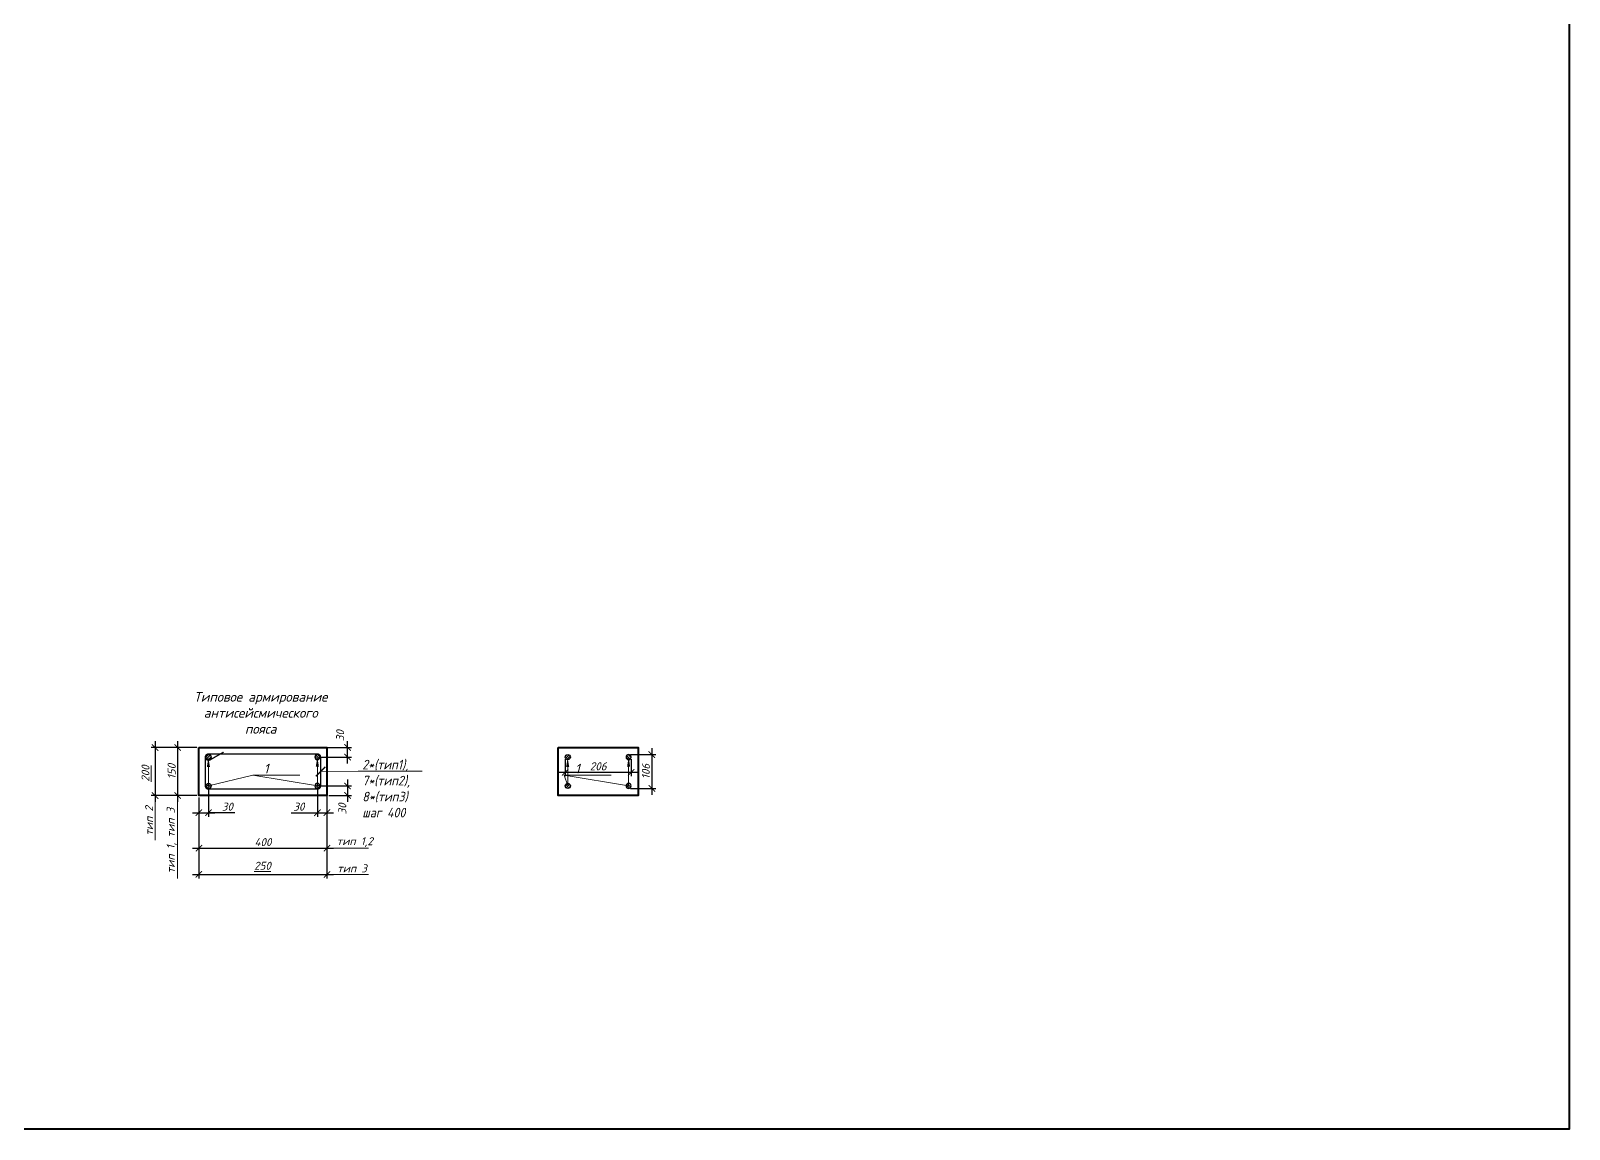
# Model space of a CAD drawing. Header units: millimetres. Extents: x -1807136 to 121189, y 23614 to 410608.
# Drawn here: x 19512 to 24318, y 37576 to 41008 of the extents above; entities that cross this region are included whole.
import ezdxf
from ezdxf import colors
from ezdxf.entities.mleader import LeaderData, LeaderLine
from ezdxf.math import Vec2, Vec3

# ---------------------------------------------------------------- set-up
doc = ezdxf.new("R2010")
doc.units = ezdxf.units.MM
doc.header["$PDMODE"] = 3
doc.layers.get('0').update_dxf_attribs({"lineweight": 5})
doc.layers.get('Defpoints').update_dxf_attribs({"lineweight": 0})
for name, color, linetype, lineweight in [('#Арматура', 152, 'Continuous', 30), ('#Бетон разрез', 22, 'Continuous', 40), ('#Выноски', 7, 'Continuous', 15), ('k_ Каркасы', 66, 'Continuous', 0), ('k_ Размеры', 7, 'Continuous', 15)]:
    doc.layers.add(name, color=color, linetype=linetype, lineweight=lineweight)
doc.styles.add('STEP PR', font='isocpeui.ttf')
doc.dimstyles.new('SPDS', dxfattribs={"dimscale": 10, "dimtxt": 2.5, "dimasz": 2, "dimexe": 1.25, "dimexo": 0.625, "dimtad": 1, "dimdec": 0, "dimrnd": 0.001, "dimtxsty": 'STEP PR', "dimblk": 'ARCHTICK', "dimcen": 2.5, "dimdle": 2, "dimclrd": 256, "dimclre": 256, "dimclrt": 7, "dimadec": 0, "dimazin": 2, "dimtfac": 0.75, "dimtdec": 0, "dimtmove": 1, "dimatfit": 3, "dimfxl": 1, "dimtolj": 1, "dimarcsym": 1})

# ---------------------------------------------------------------- blocks, each defined once
blk = doc.blocks.new('*U28')
at = {"layer": '#Арматура', "lineweight": 0}
h = blk.add_hatch(dxfattribs=at)
h.set_pattern_fill('ANSI31', scale=1.6)
edge = h.paths.add_edge_path()
edge.add_arc((0, 8), 8, 0, 360)
blk.add_circle((0, 8), 8)
blk = doc.blocks.new('_ArchTick')
at = {"color": 0, "linetype": 'ByBlock', "const_width": 0.15}
blk.add_lwpolyline([(-0.5, -0.5), (0.5, 0.5)], dxfattribs=at)
blk = doc.blocks.new('*D626')
at = {"layer": 'Defpoints', "color": 0, "transparency": 16777216}
for p in [(20407.5, 38768.6), (20407.5, 38738.6), (20501.8, 38768.6)]:
    blk.add_point(p, dxfattribs=at)
at = {"layer": 'k_ Размеры', "lineweight": -2, "transparency": 16777216}
for p, q in [((20501.8, 38718.6), (20501.8, 38788.6)), ((20413.8, 38768.6), (20514.3, 38768.6)), ((20413.8, 38738.6), (20514.3, 38738.6))]:
    blk.add_line(p, q, dxfattribs=at)
at = {"layer": 'k_ Размеры', "lineweight": -2, "transparency": 16777216, "xscale": 20, "yscale": 20, "zscale": 20}
for p, rotation in [((20501.8, 38768.6), 90), ((20501.8, 38738.6), 270)]:
    blk.add_blockref('_ArchTick', p, dxfattribs=dict(at, rotation=rotation))
at = {"layer": 'k_ Размеры', "color": 7, "transparency": 16777216, "insert": (20478.7, 38805.5), "char_height": 25, "attachment_point": 5, "rotation": 90, "style": 'STEP PR'}
blk.add_mtext('\\A1;30', dxfattribs=at)
blk = doc.blocks.new('*D627')
at = {"layer": 'Defpoints', "color": 0, "transparency": 16777216}
for p in [(20407.5, 38648.6), (20437.5, 38618.6), (20501.8, 38618.6)]:
    blk.add_point(p, dxfattribs=at)
at = {"layer": 'k_ Размеры', "lineweight": -2, "transparency": 16777216}
for p, q in [((20413.8, 38648.6), (20514.3, 38648.6)), ((20501.8, 38668.6), (20501.8, 38598.6)), ((20443.8, 38618.6), (20514.3, 38618.6))]:
    blk.add_line(p, q, dxfattribs=at)
at = {"layer": 'k_ Размеры', "lineweight": -2, "transparency": 16777216, "xscale": 20, "yscale": 20, "zscale": 20}
for p, rotation in [((20501.8, 38648.6), 90), ((20501.8, 38618.6), 270)]:
    blk.add_blockref('_ArchTick', p, dxfattribs=dict(at, rotation=rotation))
at = {"layer": 'k_ Размеры', "color": 7, "transparency": 16777216, "insert": (20485.4, 38576.8), "char_height": 25, "attachment_point": 5, "rotation": 90, "style": 'STEP PR'}
blk.add_mtext('\\A1;30', dxfattribs=at)
blk = doc.blocks.new('*D628')
at = {"layer": 'Defpoints', "color": 0, "transparency": 16777216}
for p in [(20067.5, 38648.6), (20037.5, 38618.6), (20067.5, 38565)]:
    blk.add_point(p, dxfattribs=at)
at = {"layer": 'k_ Размеры', "lineweight": -2, "transparency": 16777216}
for p, q in [((20067.5, 38642.3), (20067.5, 38552.5)), ((20037.5, 38612.3), (20037.5, 38552.5)), ((20017.5, 38565), (20087.5, 38565)), ((20150.2, 38565), (20067.5, 38565))]:
    blk.add_line(p, q, dxfattribs=at)
at = {"layer": 'k_ Размеры', "lineweight": -2, "transparency": 16777216, "xscale": 20, "yscale": 20, "zscale": 20, "rotation": 180}
blk.add_blockref('_ArchTick', (20037.5, 38565), dxfattribs=at)
at = {"layer": 'k_ Размеры', "lineweight": -2, "transparency": 16777216, "xscale": 20, "yscale": 20, "zscale": 20}
blk.add_blockref('_ArchTick', (20067.5, 38565), dxfattribs=at)
at = {"layer": 'k_ Размеры', "color": 7, "transparency": 16777216, "insert": (20126.4, 38583.8), "char_height": 25, "attachment_point": 5, "style": 'STEP PR'}
blk.add_mtext('\\A1;30', dxfattribs=at)
blk = doc.blocks.new('*D629')
at = {"layer": 'Defpoints', "color": 0, "transparency": 16777216}
for p in [(20407.5, 38648.6), (20437.5, 38648.6), (20437.5, 38565)]:
    blk.add_point(p, dxfattribs=at)
at = {"layer": 'k_ Размеры', "lineweight": -2, "transparency": 16777216}
for p, q in [((20407.5, 38642.3), (20407.5, 38552.5)), ((20437.5, 38642.3), (20437.5, 38552.5)), ((20325.9, 38565), (20407.5, 38565)), ((20387.5, 38565), (20457.5, 38565))]:
    blk.add_line(p, q, dxfattribs=at)
at = {"layer": 'k_ Размеры', "lineweight": -2, "transparency": 16777216, "xscale": 20, "yscale": 20, "zscale": 20, "rotation": 180}
blk.add_blockref('_ArchTick', (20407.5, 38565), dxfattribs=at)
at = {"layer": 'k_ Размеры', "lineweight": -2, "transparency": 16777216, "xscale": 20, "yscale": 20, "zscale": 20}
blk.add_blockref('_ArchTick', (20437.5, 38565), dxfattribs=at)
at = {"layer": 'k_ Размеры', "color": 7, "transparency": 16777216, "insert": (20349.7, 38583.8), "char_height": 25, "attachment_point": 5, "style": 'STEP PR'}
blk.add_mtext('\\A1;30', dxfattribs=at)
blk = doc.blocks.new('*D630')
at = {"layer": 'Defpoints', "color": 0, "transparency": 16777216}
for p in [(20037.5, 38618.6), (20437.5, 38618.6), (20437.5, 38454.3)]:
    blk.add_point(p, dxfattribs=at)
at = {"layer": 'k_ Размеры', "lineweight": -2, "transparency": 16777216}
for p, q in [((20037.5, 38612.3), (20037.5, 38441.8)), ((20437.5, 38612.3), (20437.5, 38441.8)), ((20017.5, 38454.3), (20457.5, 38454.3))]:
    blk.add_line(p, q, dxfattribs=at)
at = {"layer": 'k_ Размеры', "lineweight": -2, "transparency": 16777216, "xscale": 20, "yscale": 20, "zscale": 20, "rotation": 180}
blk.add_blockref('_ArchTick', (20037.5, 38454.3), dxfattribs=at)
at = {"layer": 'k_ Размеры', "lineweight": -2, "transparency": 16777216, "xscale": 20, "yscale": 20, "zscale": 20}
blk.add_blockref('_ArchTick', (20437.5, 38454.3), dxfattribs=at)
at = {"layer": 'k_ Размеры', "color": 7, "transparency": 16777216, "insert": (20237.5, 38473), "char_height": 25, "attachment_point": 5, "style": 'STEP PR'}
blk.add_mtext('\\A1;400', dxfattribs=at)
blk = doc.blocks.new('*D631')
at = {"layer": 'Defpoints', "color": 0, "transparency": 16777216}
for p in [(20037.5, 38768.6), (19971.1, 38618.6), (20037.5, 38618.6)]:
    blk.add_point(p, dxfattribs=at)
at = {"layer": 'k_ Размеры', "lineweight": -2, "transparency": 16777216}
for p, q in [((19971.1, 38788.6), (19971.1, 38598.6)), ((20031.3, 38768.6), (19958.6, 38768.6)), ((20031.3, 38618.6), (19958.6, 38618.6))]:
    blk.add_line(p, q, dxfattribs=at)
at = {"layer": 'k_ Размеры', "lineweight": -2, "transparency": 16777216, "xscale": 20, "yscale": 20, "zscale": 20}
for p, rotation in [((19971.1, 38768.6), 90), ((19971.1, 38618.6), 270)]:
    blk.add_blockref('_ArchTick', p, dxfattribs=dict(at, rotation=rotation))
at = {"layer": 'k_ Размеры', "color": 7, "transparency": 16777216, "insert": (19952.4, 38693.6), "char_height": 25, "attachment_point": 5, "rotation": 90, "style": 'STEP PR'}
blk.add_mtext('\\A1;150', dxfattribs=at)
blk = doc.blocks.new('*D632')
at = {"layer": 'Defpoints', "color": 0, "transparency": 16777216}
for p in [(20037.5, 38618.6), (20437.5, 38618.6), (20437.5, 38372.2)]:
    blk.add_point(p, dxfattribs=at)
at = {"layer": 'k_ Размеры', "lineweight": -2, "transparency": 16777216}
for p, q in [((20037.5, 38612.3), (20037.5, 38359.7)), ((20437.5, 38612.3), (20437.5, 38359.7)), ((20017.5, 38372.2), (20457.5, 38372.2))]:
    blk.add_line(p, q, dxfattribs=at)
at = {"layer": 'k_ Размеры', "lineweight": -2, "transparency": 16777216, "xscale": 20, "yscale": 20, "zscale": 20, "rotation": 180}
blk.add_blockref('_ArchTick', (20037.5, 38372.2), dxfattribs=at)
at = {"layer": 'k_ Размеры', "lineweight": -2, "transparency": 16777216, "xscale": 20, "yscale": 20, "zscale": 20}
blk.add_blockref('_ArchTick', (20437.5, 38372.2), dxfattribs=at)
at = {"layer": 'k_ Размеры', "color": 7, "transparency": 16777216, "insert": (20236.1, 38399.2), "char_height": 25, "attachment_point": 5, "style": 'STEP PR'}
blk.add_mtext('\\A1;\\L250', dxfattribs=at)
blk = doc.blocks.new('*D633')
at = {"layer": 'Defpoints', "color": 0, "transparency": 16777216}
for p in [(20037.5, 38768.6), (19900.6, 38618.6), (20037.5, 38618.6)]:
    blk.add_point(p, dxfattribs=at)
at = {"layer": 'k_ Размеры', "lineweight": -2, "transparency": 16777216}
for p, q in [((19900.6, 38788.6), (19900.6, 38598.6)), ((20031.3, 38768.6), (19888.1, 38768.6)), ((20031.3, 38618.6), (19888.1, 38618.6))]:
    blk.add_line(p, q, dxfattribs=at)
at = {"layer": 'k_ Размеры', "lineweight": -2, "transparency": 16777216, "xscale": 20, "yscale": 20, "zscale": 20}
for p, rotation in [((19900.6, 38768.6), 90), ((19900.6, 38618.6), 270)]:
    blk.add_blockref('_ArchTick', p, dxfattribs=dict(at, rotation=rotation))
at = {"layer": 'k_ Размеры', "color": 7, "transparency": 16777216, "insert": (19870.6, 38687.2), "char_height": 25, "attachment_point": 5, "rotation": 90, "style": 'STEP PR'}
blk.add_mtext('\\A1;\\L200', dxfattribs=at)
blk = doc.blocks.new('*D637')
at = {"layer": 'Defpoints', "color": 0, "transparency": 16777216}
for p in [(21181.8, 38738.6), (21387.8, 38738.6), (21387.8, 38691.1)]:
    blk.add_point(p, dxfattribs=at)
at = {"layer": 'k_ Размеры', "lineweight": -2, "transparency": 16777216}
for p, q in [((21161.8, 38691.1), (21407.8, 38691.1)), ((21181.8, 38732.3), (21181.8, 38678.6)), ((21387.8, 38732.3), (21387.8, 38678.6))]:
    blk.add_line(p, q, dxfattribs=at)
at = {"layer": 'k_ Размеры', "lineweight": -2, "transparency": 16777216, "xscale": 20, "yscale": 20, "zscale": 20, "rotation": 180}
blk.add_blockref('_ArchTick', (21181.8, 38691.1), dxfattribs=at)
at = {"layer": 'k_ Размеры', "lineweight": -2, "transparency": 16777216, "xscale": 20, "yscale": 20, "zscale": 20}
blk.add_blockref('_ArchTick', (21387.8, 38691.1), dxfattribs=at)
at = {"layer": 'k_ Размеры', "color": 7, "transparency": 16777216, "insert": (21284.8, 38709.8), "char_height": 25, "attachment_point": 5, "style": 'STEP PR'}
blk.add_mtext('\\A1;206', dxfattribs=at)
blk = doc.blocks.new('*D638')
at = {"layer": 'Defpoints', "color": 0, "transparency": 16777216}
for p in [(21379.8, 38746.6), (21379.8, 38640.6), (21452.3, 38640.6)]:
    blk.add_point(p, dxfattribs=at)
at = {"layer": 'k_ Размеры', "lineweight": -2, "transparency": 16777216}
for p, q in [((21386.1, 38746.6), (21464.8, 38746.6)), ((21452.3, 38766.6), (21452.3, 38620.6)), ((21386.1, 38640.6), (21464.8, 38640.6))]:
    blk.add_line(p, q, dxfattribs=at)
at = {"layer": 'k_ Размеры', "lineweight": -2, "transparency": 16777216, "xscale": 20, "yscale": 20, "zscale": 20}
for p, rotation in [((21452.3, 38746.6), 90), ((21452.3, 38640.6), 270)]:
    blk.add_blockref('_ArchTick', p, dxfattribs=dict(at, rotation=rotation))
at = {"layer": 'k_ Размеры', "color": 7, "transparency": 16777216, "insert": (21433.6, 38693.6), "char_height": 25, "attachment_point": 5, "rotation": 90, "style": 'STEP PR'}
blk.add_mtext('\\A1;106', dxfattribs=at)

msp = doc.modelspace()

# ---------------------------------------------------------------- linework, layer by layer
at = {"layer": '#Бетон разрез'}
for points in [[(20037.5, 38768.6), (20437.5, 38768.6), (20437.5, 38618.6), (20037.5, 38618.6)], [(21159.8, 38768.6), (21409.8, 38768.6), (21409.8, 38618.6), (21159.8, 38618.6)]]:
    msp.add_lwpolyline(points, close=True, dxfattribs=at)
at = {"color": 3, "lineweight": 40}
msp.add_lwpolyline([(13722.6, 44882.4), (24318.1, 44882.4), (24318.1, 37576), (13722.6, 37576)], close=True, dxfattribs=at)
at = {"layer": 'k_ Каркасы', "const_width": 4}
msp.add_lwpolyline([(20057.5, 38738.6), (20057.5, 38648.6, 0.414214), (20067.5, 38638.6), (20407.5, 38638.6, 0.414214), (20417.5, 38648.6), (20417.5, 38738.6, 0.414214), (20407.5, 38748.6), (20067.5, 38748.6, 0.414214), (20057.5, 38738.6, 0.414214), (20067.5, 38728.6, 0.098491), (20071.3, 38729.3), (20114.6, 38754.3)], format="xyb", dxfattribs=at)
at = {"layer": 'k_ Размеры'}
for p, q in [((19900.6, 38479.2), (19900.6, 38598.6)), ((19971.1, 38359.7), (19971.1, 38598.6)), ((20457.5, 38454.3), (20567.5, 38454.3)), ((20457.5, 38372.2), (20567.5, 38372.2))]:
    msp.add_line(p, q, dxfattribs=at)

# ---------------------------------------------------------------- block references
at = {"layer": '#Арматура'}
for p in [(20067.5, 38730.6), (21189.8, 38730.6), (20067.5, 38640.6), (21189.8, 38640.6)]:
    msp.add_blockref('*U28', p, dxfattribs=at)
at = {"layer": '#Арматура', "xscale": -1}
for p in [(20407.5, 38730.6), (21379.8, 38730.6), (20407.5, 38640.6), (21379.8, 38640.6)]:
    msp.add_blockref('*U28', p, dxfattribs=at)

# ---------------------------------------------------------------- texts
at = {"layer": 'k_ Размеры', "color": 7, "char_height": 25, "attachment_point": 5, "rotation": 90, "style": 'STEP PR'}
for s, insert in [('\\A1; тип 2', (19881.9, 38531.3)), ('\\A1;тип 1, тип 3', (19952.4, 38477.8))]:
    msp.add_mtext(s, dxfattribs=dict(at, insert=insert))
at = {"layer": 'k_ Размеры', "color": 7, "char_height": 25, "attachment_point": 5, "style": 'STEP PR'}
for s, insert in [('\\A1;тип 1,2', (20524.3, 38473)), ('\\A1;тип 3', (20515.8, 38390.9))]:
    msp.add_mtext(s, dxfattribs=dict(at, insert=insert))

# ---------------------------------------------------------------- dimensions: what is measured, and where the dimension line sits
at = {"layer": 'k_ Размеры'}
for base, p1, p2, picture, middle in [((21387.8, 38691.1), (21181.8, 38738.6), (21387.8, 38738.6), '*D637', (21284.8, 38709.8)), ((20437.5, 38454.3), (20037.5, 38618.6), (20437.5, 38618.6), '*D630', (20237.5, 38473))]:
    dim = msp.add_linear_dim(base=base, p1=p1, p2=p2, dimstyle='SPDS', dxfattribs=at)
    dim.commit()
    dim.dimension.update_dxf_attribs({"geometry": picture, "text_midpoint": middle})
dim = msp.add_linear_dim(base=(21452.3, 38640.6), p1=(21379.8, 38746.6), p2=(21379.8, 38640.6), angle=90, dimstyle='SPDS', dxfattribs=at)
dim.commit()
dim.dimension.update_dxf_attribs({"geometry": '*D638', "text_midpoint": (21433.6, 38693.6)})
for base, p1, p2, picture, middle in [((20067.5, 38565), (20037.5, 38618.6), (20067.5, 38648.6), '*D628', (20126.4, 38563.2)), ((20437.5, 38565), (20407.5, 38648.6), (20437.5, 38648.6), '*D629', (20349.7, 38566.3))]:
    dim = msp.add_linear_dim(base=base, p1=p1, p2=p2, dimstyle='SPDS', dxfattribs=at)
    dim.commit()
    dim.dimension.update_dxf_attribs({"geometry": picture, "text_midpoint": middle, "dimtype": 160})
dim = msp.add_linear_dim(base=(20501.8, 38618.6), p1=(20407.5, 38648.6), p2=(20437.5, 38618.6), angle=90, dimstyle='SPDS', dxfattribs=at)
dim.commit()
dim.dimension.update_dxf_attribs({"geometry": '*D627', "text_midpoint": (20504.2, 38576.8), "dimtype": 160})
dim = msp.add_linear_dim(base=(20437.5, 38372.2), p1=(20037.5, 38618.6), p2=(20437.5, 38618.6), text='%%U250', dimstyle='SPDS', dxfattribs=at)
dim.commit()
dim.dimension.update_dxf_attribs({"geometry": '*D632', "text_midpoint": (20236.1, 38378), "dimtype": 160})

# ---------------------------------------------------------------- leaders
at = {"layer": '#Выноски'}
ml = msp.add_multileader_mtext('Standard', dxfattribs=at)
ml.set_content('\\A1; 1           ', color=256, style='STEP PR')
ml.set_leader_properties(color=256, linetype='ByLayer', lineweight=-1)
ml.build(insert=Vec2(0, 0))
ml.multileader.update_dxf_attribs({"text_left_attachment_type": 6, "text_right_attachment_type": 6, "dogleg_length": 0, "arrow_head_size": 30, "scale": 0.1})
ctx = ml.context
ctx.base_point, ctx.scale, ctx.char_height, ctx.arrow_head_size, ctx.landing_gap_size, ctx.plane_origin = Vec3(20206.3, 38681.8), 0.1, 30, 30, 12.5, Vec3(23189.8, 37513.1)
ctx.left_attachment, ctx.right_attachment, ctx.text_align_type = 6, 6, 1
notes = []
notes.append((ctx, [(0, (1, 1, 0), (20206.3, 38681.8), (1, 0), 0, [(3, [(20407.5, 38738.6), (20407.5, 38648.6)], 0, []), (2, [(20067, 38737.3), (20067.5, 38648.6)], 0, [])])]))
ctx.mtext.insert, ctx.mtext.rotation, ctx.mtext.alignment, ctx.mtext.flow_direction = Vec3(20238.1, 38717.8), 6.283185, 2, 5
ml = msp.add_multileader_mtext('Standard', dxfattribs=at)
ml.set_content('\\A1; 1           ', color=256, style='STEP PR')
ml.set_leader_properties(color=256, linetype='ByLayer', lineweight=-1)
ml.build(insert=Vec2(0, 0))
ml.multileader.update_dxf_attribs({"text_left_attachment_type": 6, "text_right_attachment_type": 6, "dogleg_length": 0, "arrow_head_size": 30, "scale": 0.1})
ctx = ml.context
ctx.base_point, ctx.scale, ctx.char_height, ctx.arrow_head_size, ctx.landing_gap_size, ctx.plane_origin = Vec3(21178.6, 38681.8), 0.1, 30, 30, 12.5, Vec3(24312.1, 37513.1)
ctx.left_attachment, ctx.right_attachment, ctx.text_align_type = 6, 6, 1
notes.append((ctx, [(0, (1, 1, 0), (21178.6, 38681.8), (1, 0), 0, [(3, [(21379.8, 38738.6), (21379.8, 38648.6)], 0, []), (2, [(21189.3, 38737.3), (21189.8, 38648.6)], 0, [])])]))
ctx.mtext.insert, ctx.mtext.rotation, ctx.mtext.alignment, ctx.mtext.flow_direction = Vec3(21210.4, 38717.8), 6.283185, 2, 5
ml = msp.add_multileader_mtext('Standard', dxfattribs=at)
ml.set_content('\\A1;{\\W0.9;2*(тип1), \\P7*(тип2),\\P8*(тип3)\\Pшаг 400}', color=256, style='STEP PR')
ml.set_leader_properties(color=256, linetype='ByLayer', lineweight=-1)
ml.set_arrow_properties(name='ARCHTICK')
ml.build(insert=Vec2(0, 0))
ml.multileader.update_dxf_attribs({"text_left_attachment_type": 6, "text_right_attachment_type": 6, "dogleg_length": 0, "arrow_head_size": 30, "scale": 0.1})
ctx = ml.context
ctx.base_point, ctx.scale, ctx.char_height, ctx.arrow_head_size, ctx.landing_gap_size, ctx.plane_origin = Vec3(20535.4, 38694.2), 0.1, 30, 30, 12.5, Vec3(21306.8, 37778.9)
ctx.left_attachment, ctx.right_attachment = 6, 6
notes.append((ctx, [(0, (1, 1, 0), (20535.4, 38694.2), (1, 0), 0, [(1, [(20417.5, 38693.6)], 0, [])])]))
ctx.mtext.insert, ctx.mtext.rotation, ctx.mtext.flow_direction = Vec3(20547.9, 38730.2), 6.283185, 5
for ctx, leaders in notes:
    for number, flags, end, landing, length, lines in leaders:
        leader = LeaderData()
        leader.index, (leader.has_last_leader_line, leader.has_dogleg_vector, leader.attachment_direction) = number, flags
        leader.last_leader_point, leader.dogleg_vector, leader.dogleg_length = Vec3(end), Vec3(landing), length
        for number, points, colour, breaks in lines:
            line = LeaderLine()
            line.index, line.vertices, line.color, line.breaks = number, Vec3.list(points), colors.encode_raw_color(colour), breaks
            leader.lines.append(line)
        ctx.leaders.append(leader)

# ---------------------------------------------------------------- next in the draw order: texts
at = {"layer": '#Выноски', "insert": (20230.4, 38941.8), "char_height": 30, "width": 451.659, "attachment_point": 2, "style": 'STEP PR', "bg_fill": 2}
msp.add_mtext('Типовое армирование антисейсмического пояса', dxfattribs=at)

# ---------------------------------------------------------------- next in the draw order: dimensions: what is measured, and where the dimension line sits
at = {"layer": 'k_ Размеры'}
dim = msp.add_linear_dim(base=(19900.6, 38618.6), p1=(20037.5, 38768.6), p2=(20037.5, 38618.6), angle=90, text='%%U200', dimstyle='SPDS', dxfattribs=at)
dim.commit()
dim.dimension.update_dxf_attribs({"geometry": '*D633', "text_midpoint": (19891.8, 38687.2), "dimtype": 160})
dim = msp.add_linear_dim(base=(19971.1, 38618.6), p1=(20037.5, 38768.6), p2=(20037.5, 38618.6), angle=90, dimstyle='SPDS', dxfattribs=at)
dim.commit()
dim.dimension.update_dxf_attribs({"geometry": '*D631', "text_midpoint": (19952.4, 38693.6)})
dim = msp.add_linear_dim(base=(20501.8, 38768.6), p1=(20407.5, 38738.6), p2=(20407.5, 38768.6), angle=90, dimstyle='SPDS', dxfattribs=at)
dim.commit()
dim.dimension.update_dxf_attribs({"geometry": '*D626', "text_midpoint": (20497.4, 38805.5), "dimtype": 160})

doc.saveas('drawing.dxf')
